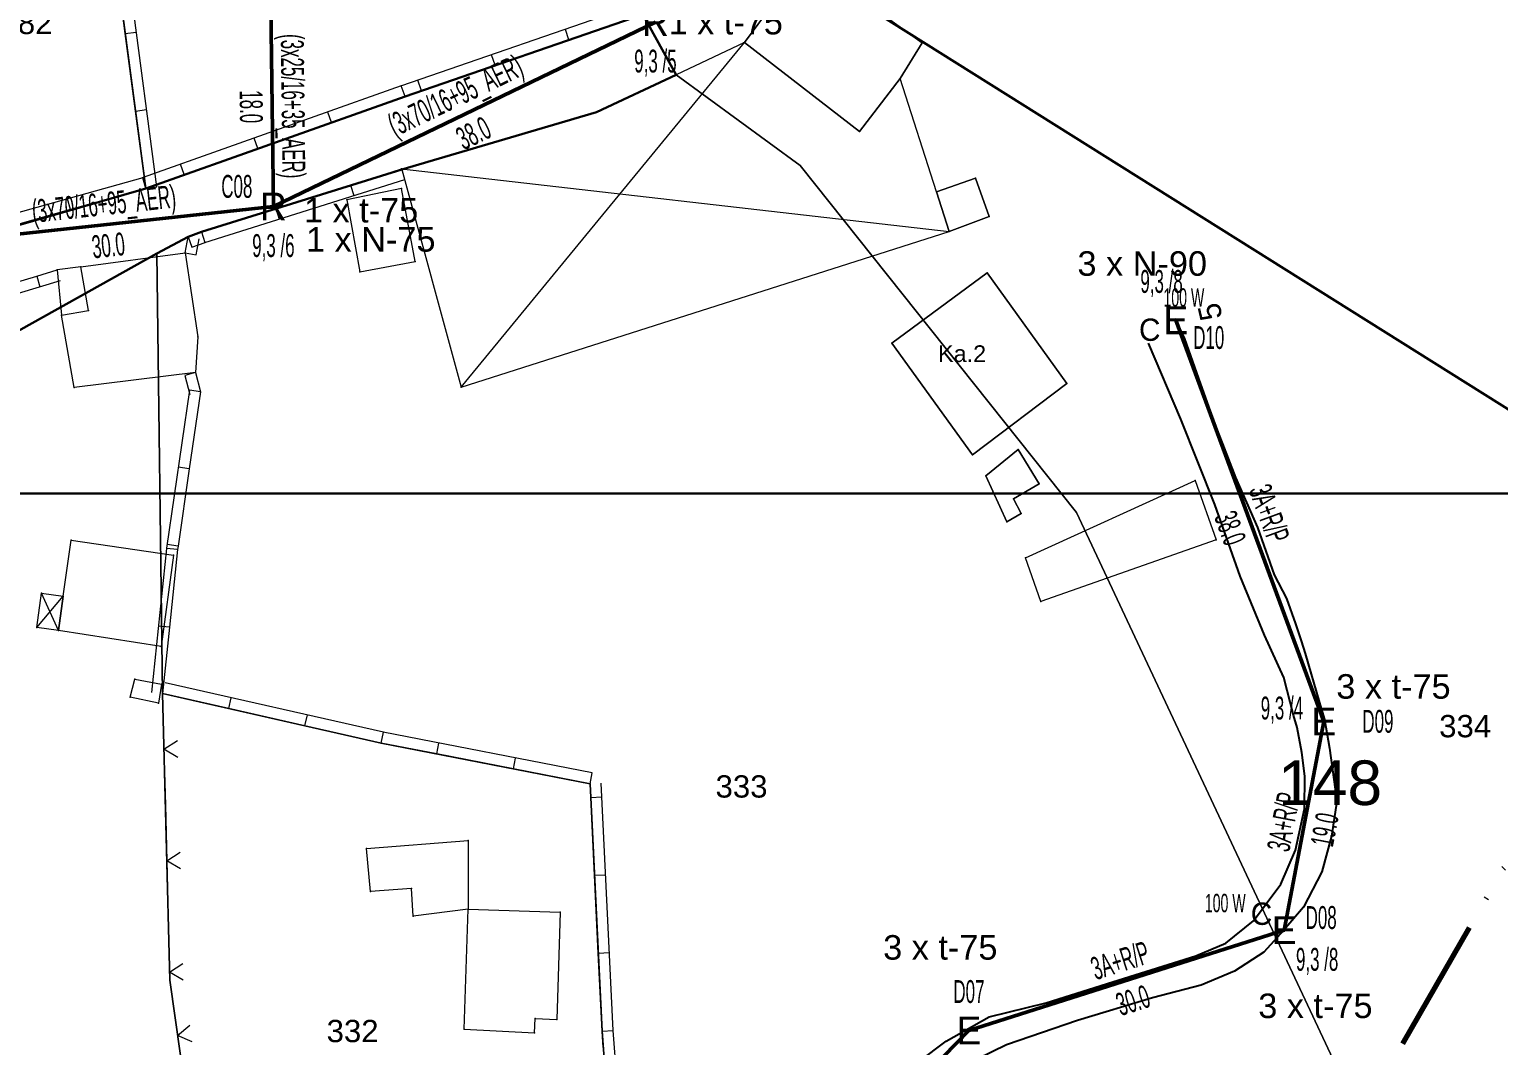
# Model space of a CAD drawing. Header units: millimetres. Extents: x 614452 to 616952, y 4151662 to 4153442.
# Drawn here: x 615703.1 to 615834.9, y 4152493 to 4152584.1 of the extents above; entities that cross this region are included whole.
import ezdxf
from ezdxf.enums import TextEntityAlignment as Align
from ezdxf.xclip import XClip

# ---------------------------------------------------------------- set-up
doc = ezdxf.new("R2010")
doc.units = ezdxf.units.MM
doc.header["$XCLIPFRAME"] = 2
doc.linetypes.add('ACAD_ISO14W100', pattern=[24, 12, -3, 0, -3, 0, -3, 0, -3])
for name, color, linetype, lineweight in [('02_ADA_ALN_YENI', 7, 'Continuous', 30), ('02_ADA_NO_YENI', 18, 'Continuous', 0), ('03_PARSEL_ALN_ESKI', 18, 'Continuous', 0), ('03_PARSEL_ALN_YENI', 171, 'Continuous', 0), ('03_PARSEL_NO_ESKI', 5, 'Continuous', 0), ('03_PARSEL_SNR_YENI', 5, 'Continuous', 0), ('04_YAPI_ALN_TSCLSIZ', 18, 'Continuous', 0), ('04_YAPI_SNR_TSCL', 232, 'Continuous', 0), ('04_YAPI_SNR_TSCLSZ', 77, 'Continuous', 0), ('06_DETAY_SNR_KROKI', 4, 'Continuous', 0), ('07_SNRTIP_GECERLI', 30, 'Continuous', 0), ('07_SNRTIP_SABIT', 18, 'Continuous', 0), ('DIREK_AG_MEVCUT', 120, 'Continuous', 25), ('DIREK_AG_YENI', 108, 'Continuous', 25), ('HAT_AG_HAVAI_MEVCUT', 126, 'Continuous', 50), ('HAT_AG_HAVAI_YENI', 3, 'Continuous', 50), ('NOKTA_DETAY_YENI', 171, 'Continuous', 0), ('NOKTA_PARSEL_ESKI', 6, 'Continuous', 0), ('NOKTA_PARSEL_YENI', 30, 'Continuous', 0), ('NOKTA_YAPI_TSCL', 232, 'Continuous', 0), ('NOKTA_YAPI_TSCLSIZ', 77, 'Continuous', 0), ('TRAFO_BOLGE_TUM', 254, 'ACAD_ISO14W100', 70)]:
    doc.layers.add(name, color=color, linetype=linetype, lineweight=lineweight)
for name, color, linetype in [('ANTET', 7, 'Continuous'), ('LAMBA_GUCU', 4, 'Continuous'), ('Unknown_Point_Feature', 7, 'Continuous')]:
    doc.layers.add(name, color=color, linetype=linetype)
doc.styles.add('Direk', font='B_CAD')
doc.styles.get("Standard").update_dxf_attribs({"font": 'Arial'})

# ---------------------------------------------------------------- blocks, each defined once
blk = doc.blocks.new('fggg')
at = {"layer": '02_ADA_ALN_YENI', "color": 252}
for points in [[(615690.13, 4152550.38, 0), (615714.56, 4152564.03, 0), (615717.37, 4152565.53, 0), (615718.56, 4152565.96, 0), (615736.51, 4152571.55, 0), (615753.98, 4152576.71, 0), (615761.13, 4152580.07, 0), (615758.13, 4152585.47, 0), (615736.81, 4152578.12, 0), (615713.56, 4152569.87, 0), (615691.84, 4152563.6, 0)], [(615742.03, 4152608.91, 0), (615892.46, 4152514.42, 0)]]:
    blk.add_polyline3d(points, dxfattribs=at)
at = {"layer": '03_PARSEL_ALN_ESKI', "color": 252}
for p in [(615832.15, 4152521.63), (615767.28, 4152516.22), (615732.41, 4152494.28)]:
    blk.add_point(p, dxfattribs=at)
at = {"layer": '03_PARSEL_ALN_YENI', "color": 252}
for points in [[(615742.03, 4152608.91, 0), (615892.46, 4152514.42, 0), (615920.44, 4152516.29, 0), (615908.14, 4152502.5, 0), (615901.9, 4152496.9, 0), (615887.65, 4152486.41, 0), (615870.13, 4152476.76, 0), (615863.78, 4152472.74, 0), (615843.67, 4152466.25, 0), (615833.43, 4152463.1, 0), (615797.02, 4152540.78, 0), (615772.25, 4152571.92, 0), (615761.13, 4152580.07, 0), (615758.13, 4152585.47, 0), (615747.06, 4152595.76, 0), (615734.79, 4152607.75, 0), (615742.03, 4152608.91, 0)], [(615694.4, 4152606.05, 0), (615708.92, 4152607.64, 0), (615710.34, 4152594.26, 0), (615713.56, 4152569.87, 0), (615691.84, 4152563.6, 0), (615694.4, 4152606.05, 0)], [(615736.81, 4152578.12, 0), (615713.56, 4152569.87, 0), (615710.34, 4152594.26, 0), (615708.92, 4152607.64, 0), (615722.79, 4152607.68, 0), (615734.79, 4152607.75, 0), (615747.06, 4152595.76, 0), (615758.13, 4152585.47, 0), (615736.81, 4152578.12, 0)], [(615715.08, 4152524.55, 0), (615714.56, 4152564.03, 0), (615717.37, 4152565.53, 0), (615718.56, 4152565.96, 0), (615736.51, 4152571.55, 0), (615753.98, 4152576.71, 0), (615761.13, 4152580.07, 0), (615772.25, 4152571.92, 0), (615797.02, 4152540.78, 0), (615833.43, 4152463.1, 0), (615823.31, 4152462.94, 0), (615801.12, 4152463.5, 0), (615777.92, 4152462.15, 0), (615756.64, 4152464.87, 0), (615754.48, 4152494.27, 0), (615753.4, 4152516.45, 0), (615734.67, 4152520.11, 0), (615715.08, 4152524.55, 0)], [(615756.64, 4152464.87, 0), (615730.45, 4152469.52, 0), (615720, 4152468.64, 0), (615715.71, 4152498.84, 0), (615715.08, 4152524.55, 0), (615734.67, 4152520.11, 0), (615753.4, 4152516.45, 0), (615754.48, 4152494.27, 0), (615756.64, 4152464.87, 0)]]:
    blk.add_polyline3d(points, close=True, dxfattribs=at)
blk.add_polyline3d([(615690.13, 4152550.38, 0), (615714.56, 4152564.03, 0), (615715.08, 4152524.55, 0), (615715.71, 4152498.84, 0), (615720, 4152468.64, 0), (615697.59, 4152463.79, 0)], dxfattribs=at)
at = {"layer": '03_PARSEL_SNR_YENI', "color": 252}
for p, q in [((615714.55, 4152570, 0.95), (615711.33, 4152594.39, 0.95)), ((615711.73, 4152583.75, 0.95), (615710.81, 4152590.69, 0.95)), ((615711.73, 4152583.75, 0.95), (615712.72, 4152583.88, 0.95)), ((615712.64, 4152576.81, 0.95), (615711.73, 4152583.75, 0.95)), ((615712.64, 4152576.81, 0.95), (615713.64, 4152576.94, 0.95)), ((615713.56, 4152569.87, 0.95), (615712.64, 4152576.81, 0.95)), ((615713.56, 4152569.87, 0.95), (615714.55, 4152570, 0.95)), ((615717.1, 4152564.09, 0.95), (615717.37, 4152565.53, 0.95)), ((615717.37, 4152565.53, 0.95), (615718.56, 4152565.96, 0.95)), ((615717.37, 4152565.53, 0.95), (615717.71, 4152564.59, 0.95)), ((615718.08, 4152563.91, 0.95), (615718.35, 4152565.35, 0.95)), ((615717.1, 4152564.09, 0.95), (615718.08, 4152563.91, 0.95)), ((615717.71, 4152564.59, 0.95), (615718.9, 4152565.02, 0.95))]:
    blk.add_line(p, q, dxfattribs=at)
for p in [(615713.56, 4152569.87, 663.41), (615717.37, 4152565.53, 662.99), (615717.37, 4152565.53, 662.99), (615718.56, 4152565.96, 663.35), (615717.1, 4152564.09, 661.9)]:
    blk.add_point(p, dxfattribs=at)
at = {"layer": '04_YAPI_ALN_TSCLSIZ', "color": 252}
for points in [[(615781.2, 4152579.73, 0), (615777.56, 4152574.98, 0), (615767.24, 4152582.95, 0), (615772.71, 4152590.33, 0), (615777.59, 4152586.93, 0), (615783.19, 4152582.93, 0), (615781.2, 4152579.73, 0)], [(615789.18, 4152567.36, 0), (615785.59, 4152566, 0), (615784.46, 4152569.56, 0), (615787.96, 4152570.79, 0), (615789.18, 4152567.36, 0)], [(615706.02, 4152558.49, 0), (615708.42, 4152558.91, 0), (615707.75, 4152562.82, 0), (615717.1, 4152564.09, 0), (615718.24, 4152556.54, 0), (615718.02, 4152553.34, 0), (615707.14, 4152552.02, 0), (615706.02, 4152558.49, 0)], [(615780.46, 4152555.99, 0), (615789.01, 4152562.29, 0), (615796.15, 4152552.37, 0), (615787.69, 4152545.96, 0), (615780.46, 4152555.99, 0)], [(615791.79, 4152546.44, 0), (615793.68, 4152543.36, 0), (615791.36, 4152542.02, 0), (615792.06, 4152540.7, 0), (615790.76, 4152539.95, 0), (615788.87, 4152544.08, 0), (615791.79, 4152546.44, 0)], [(615809.54, 4152538.33, 0), (615793.83, 4152532.8, 0), (615792.45, 4152536.73, 0), (615807.66, 4152543.66, 0), (615809.54, 4152538.33, 0)], [(615714.96, 4152528.76, 0), (615705.73, 4152530.2, 0), (615706.15, 4152533.3, 0), (615706.88, 4152538.32, 0), (615716.04, 4152536.96, 0), (615714.96, 4152528.76, 0)], [(615712.6, 4152525.83, 0), (615714.99, 4152525.4, 0), (615714.7, 4152523.69, 0), (615712.17, 4152524.22, 0), (615712.6, 4152525.83, 0)], [(615742.47, 4152505.21, 0), (615737.53, 4152504.57, 0), (615737.38, 4152507.07, 0), (615733.71, 4152506.8, 0), (615733.37, 4152510.65, 0), (615742.48, 4152511.38, 0), (615742.47, 4152505.21, 0)]]:
    blk.add_polyline3d(points, close=True, dxfattribs=at)
at = {"layer": '04_YAPI_SNR_TSCL', "color": 252}
for p, q in [((615736.49, 4152569.86, 662.72), (615731.58, 4152568.84, 662.71)), ((615737.71, 4152563.3, 660.49), (615736.49, 4152569.86, 662.72)), ((615731.58, 4152568.84, 662.71), (615732.77, 4152562.39, 662.08)), ((615732.77, 4152562.39, 662.08), (615737.71, 4152563.3, 660.49)), ((615742.12, 4152494.44, 647.22), (615742.47, 4152505.21, 650.15)), ((615742.47, 4152505.21, 650.15), (615750.72, 4152504.94, 649.14)), ((615750.72, 4152504.94, 649.14), (615750.41, 4152495.32, 648.89)), ((615748.42, 4152494.13, 648.85), (615748.48, 4152495.41, 647.77)), ((615748.48, 4152495.41, 647.77), (615750.41, 4152495.32, 648.89)), ((615742.12, 4152494.44, 647.22), (615748.42, 4152494.13, 648.85))]:
    blk.add_line(p, q, dxfattribs=at)
at = {"layer": '04_YAPI_SNR_TSCLSZ', "color": 252}
for p, q in [((615772.71, 4152590.33, 663.87), (615767.24, 4152582.95, 665.41)), ((615783.19, 4152582.93, 661.31), (615777.59, 4152586.93, 662.83)), ((615741.85, 4152552.05, 661.19), (615767.24, 4152582.95, 666.06)), ((615767.24, 4152582.95, 665.41), (615761.13, 4152580.07, 664.2)), ((615767.24, 4152582.95, 666.06), (615777.56, 4152574.98, 661.81)), ((615781.2, 4152579.73, 662.24), (615783.19, 4152582.93, 661.31)), ((615761.13, 4152580.07, 665.41), (615753.98, 4152576.71, 664.2)), ((615777.56, 4152574.98, 661.81), (615781.2, 4152579.73, 662.24)), ((615784.46, 4152569.56, 662.84), (615781.2, 4152579.73, 662.24)), ((615753.98, 4152576.71, 664.2), (615736.51, 4152571.55, 663.29)), ((615736.5, 4152571.62, 664.28), (615785.59, 4152566, 663.61)), ((615736.51, 4152571.55, 663.29), (615741.85, 4152552.05, 661.19)), ((615787.96, 4152570.79, 662.48), (615784.46, 4152569.56, 662.84)), ((615789.18, 4152567.36, 662.58), (615787.96, 4152570.79, 662.48)), ((615784.46, 4152569.56, 662.84), (615785.59, 4152566, 663.61)), ((615785.59, 4152566, 663.61), (615789.18, 4152567.36, 662.58)), ((615741.85, 4152552.05, 661.19), (615785.59, 4152566, 663.61)), ((615707.75, 4152562.82, 661.38), (615717.1, 4152564.09, 661.9)), ((615717.1, 4152564.09, 661.9), (615718.24, 4152556.54, 663.02)), ((615707.75, 4152562.82, 661.38), (615705.63, 4152562.56, 661.32)), ((615705.63, 4152562.56, 661.32), (615706.02, 4152558.49, 663.88)), ((615708.42, 4152558.91, 660.24), (615707.75, 4152562.82, 661.38)), ((615789.01, 4152562.29, 659.46), (615780.46, 4152555.99, 661.94)), ((615796.15, 4152552.37, 658.79), (615789.01, 4152562.29, 659.46)), ((615706.02, 4152558.49, 663.88), (615708.42, 4152558.91, 660.24)), ((615707.14, 4152552.02, 660.91), (615706.02, 4152558.49, 663.88)), ((615718.24, 4152556.54, 663.02), (615718.02, 4152553.34, 660.28)), ((615780.46, 4152555.99, 661.94), (615787.69, 4152545.96, 662.4)), ((615718.02, 4152553.34, 660.28), (615707.14, 4152552.02, 660.91)), ((615787.69, 4152545.96, 662.4), (615796.15, 4152552.37, 658.79)), ((615791.79, 4152546.44, 657.45), (615788.87, 4152544.08, 662.4)), ((615793.68, 4152543.36, 657.06), (615791.79, 4152546.44, 657.45)), ((615788.87, 4152544.08, 662.4), (615790.76, 4152539.95, 659.12)), ((615791.36, 4152542.02, 659.2), (615793.68, 4152543.36, 657.06)), ((615792.45, 4152536.73, 658.94), (615807.66, 4152543.66, 658.05)), ((615807.66, 4152543.66, 658.05), (615809.54, 4152538.33, 657.56)), ((615792.06, 4152540.7, 659.11), (615791.36, 4152542.02, 659.2)), ((615790.76, 4152539.95, 659.12), (615792.06, 4152540.7, 659.11)), ((615706.15, 4152533.3, 654.96), (615706.88, 4152538.32, 656.38)), ((615706.88, 4152538.32, 656.38), (615716.04, 4152536.96, 655.06)), ((615809.54, 4152538.33, 657.56), (615793.83, 4152532.8, 653.2)), ((615716.04, 4152536.96, 655.06), (615714.96, 4152528.76, 653.88)), ((615793.83, 4152532.8, 653.2), (615792.45, 4152536.73, 658.94)), ((615703.81, 4152530.48, 653.08), (615704.23, 4152533.56, 655.7)), ((615705.73, 4152530.2, 652.87), (615704.23, 4152533.56, 655.7)), ((615704.23, 4152533.56, 655.7), (615706.15, 4152533.3, 654.96)), ((615703.81, 4152530.48, 653.08), (615706.15, 4152533.3, 654.96)), ((615706.15, 4152533.3, 654.96), (615705.73, 4152530.2, 652.87)), ((615705.73, 4152530.2, 652.87), (615703.81, 4152530.48, 653.08)), ((615714.96, 4152528.76, 653.88), (615705.73, 4152530.2, 652.87)), ((615712.17, 4152524.22, 652.16), (615712.6, 4152525.83, 654.14)), ((615712.6, 4152525.83, 654.14), (615714.99, 4152525.4, 653.77)), ((615714.99, 4152525.4, 653.77), (615714.7, 4152523.69, 651.62)), ((615714.7, 4152523.69, 651.62), (615712.17, 4152524.22, 652.16)), ((615733.37, 4152510.65, 649.25), (615742.48, 4152511.38, 654.46)), ((615742.48, 4152511.38, 654.46), (615742.47, 4152505.21, 650.15)), ((615733.71, 4152506.8, 648.84), (615733.37, 4152510.65, 649.25)), ((615737.38, 4152507.07, 650.63), (615733.71, 4152506.8, 648.84)), ((615737.53, 4152504.57, 648.93), (615737.38, 4152507.07, 650.63)), ((615742.47, 4152505.21, 650.15), (615737.53, 4152504.57, 648.93))]:
    blk.add_line(p, q, dxfattribs=at)
at = {"layer": '06_DETAY_SNR_KROKI', "color": 252}
for p, q in [((615757.81, 4152586.41, 0.95), (615736.48, 4152579.06, 0.95)), ((615758.13, 4152585.47, 0.95), (615751.51, 4152583.19, 0.95)), ((615751.51, 4152583.19, 0.95), (615751.19, 4152584.13, 0.95)), ((615751.51, 4152583.19, 0.95), (615744.89, 4152580.91, 0.95)), ((615744.89, 4152580.91, 0.95), (615744.57, 4152581.85, 0.95)), ((615744.89, 4152580.91, 0.95), (615738.28, 4152578.62, 0.95)), ((615736.47, 4152579.06, 0.95), (615713.23, 4152570.81, 0.95)), ((615736.81, 4152578.12, 0.95), (615736.47, 4152579.06, 0.95)), ((615738.28, 4152578.62, 0.95), (615736.81, 4152578.12, 0.95)), ((615738.28, 4152578.62, 0.95), (615737.95, 4152579.57, 0.95)), ((615736.81, 4152578.12, 0.95), (615730.21, 4152575.78, 0.95)), ((615730.21, 4152575.78, 0.95), (615723.61, 4152573.44, 0.95)), ((615730.21, 4152575.78, 0.95), (615729.88, 4152576.72, 0.95)), ((615723.61, 4152573.44, 0.95), (615723.28, 4152574.38, 0.95)), ((615723.61, 4152573.44, 0.95), (615717.02, 4152571.1, 0.95)), ((615717.02, 4152571.1, 0.95), (615716.68, 4152572.04, 0.95)), ((615713.29, 4152570.83, 0.95), (615695.99, 4152565.96, 0.95)), ((615713.56, 4152569.87, 0.95), (615713.29, 4152570.83, 0.95)), ((615717.02, 4152571.1, 0.95), (615713.56, 4152569.87, 0.95)), ((615718.86, 4152565.01, 0.95), (615736.8, 4152570.66, 0.95)), ((615731.91, 4152570.17, 0.95), (615736.5, 4152571.62, 0.95)), ((615713.56, 4152569.87, 0.95), (615706.82, 4152567.97, 0.95)), ((615725.24, 4152568.06, 0.95), (615731.91, 4152570.17, 0.95)), ((615731.91, 4152570.17, 0.95), (615732.21, 4152569.22, 0.95)), ((615706.82, 4152567.97, 0.95), (615700.09, 4152566.07, 0.95)), ((615706.82, 4152567.97, 0.95), (615706.55, 4152568.93, 0.95)), ((615718.56, 4152565.96, 0.95), (615725.24, 4152568.06, 0.95)), ((615725.24, 4152568.06, 0.95), (615725.54, 4152567.11, 0.95)), ((615718.56, 4152565.96, 0.95), (615718.86, 4152565.01, 0.95)), ((615703.79, 4152562, 0.95), (615705.63, 4152562.56, 0.95)), ((615697.09, 4152559.99, 0.95), (615703.79, 4152562, 0.95)), ((615697.38, 4152559.03, 0.95), (615705.92, 4152561.6, 0.95)), ((615703.79, 4152562, 0.95), (615704.08, 4152561.05, 0.95)), ((615718.02, 4152553.34, 0.95), (615717.06, 4152553.09, 0.95)), ((615718.02, 4152553.34, 0.95), (615718.48, 4152551.63, 0.95)), ((615717.06, 4152553.09, 0.95), (615717.51, 4152551.37, 0.95)), ((615717.49, 4152551.77, 0.95), (615715.43, 4152537.6, 0.95)), ((615718.48, 4152551.63, 0.95), (615717.47, 4152544.7, 0.95)), ((615718.48, 4152551.63, 0.95), (615717.49, 4152551.77, 0.95)), ((615717.47, 4152544.7, 0.95), (615716.47, 4152537.78, 0.95)), ((615717.47, 4152544.7, 0.95), (615716.48, 4152544.85, 0.95)), ((615715.43, 4152537.56, 0.95), (615714.09, 4152524.65, 0.95)), ((615716.42, 4152537.46, 0.95), (615715.43, 4152537.56, 0.95)), ((615716.47, 4152537.78, 0.95), (615715.48, 4152537.92, 0.95)), ((615716.47, 4152537.78, 0.95), (615716.42, 4152537.46, 0.95)), ((615716.42, 4152537.46, 0.95), (615715.7, 4152530.5, 0.95)), ((615715.7, 4152530.5, 0.95), (615714.71, 4152530.6, 0.95)), ((615715.7, 4152530.5, 0.95), (615715.08, 4152524.55, 0.95)), ((615721.01, 4152523.2, 0.95), (615715.08, 4152524.55, 0.95)), ((615715.08, 4152524.55, 0.95), (615715.2, 4152519.55, 0.95)), ((615734.89, 4152521.08, 0.95), (615715.3, 4152525.52, 0.95)), ((615721.01, 4152523.2, 0.95), (615721.23, 4152524.18, 0.95)), ((615727.84, 4152521.65, 0.95), (615721.01, 4152523.2, 0.95)), ((615727.84, 4152521.65, 0.95), (615728.06, 4152522.63, 0.95)), ((615734.67, 4152520.11, 0.95), (615727.84, 4152521.65, 0.95)), ((615734.67, 4152520.11, 0.95), (615734.89, 4152521.08, 0.95)), ((615753.59, 4152517.43, 0.95), (615734.86, 4152521.09, 0.95)), ((615715.2, 4152519.55, 0.95), (615716.41, 4152520.33, 0.95)), ((615716.44, 4152518.83, 0.95), (615715.2, 4152519.55, 0.95)), ((615715.2, 4152519.55, 0.95), (615715.33, 4152514.55, 0.95)), ((615739.66, 4152519.13, 0.95), (615734.67, 4152520.11, 0.95)), ((615739.66, 4152519.13, 0.95), (615739.85, 4152520.11, 0.95)), ((615746.53, 4152517.79, 0.95), (615739.66, 4152519.13, 0.95)), ((615746.53, 4152517.79, 0.95), (615746.72, 4152518.77, 0.95)), ((615753.4, 4152516.45, 0.95), (615746.53, 4152517.79, 0.95)), ((615753.4, 4152516.45, 0.95), (615753.59, 4152517.43, 0.95)), ((615753.46, 4152515.24, 0.95), (615753.4, 4152516.45, 0.95)), ((615755.48, 4152494.32, 0.95), (615754.4, 4152516.5, 0.95)), ((615753.46, 4152515.24, 0.95), (615754.46, 4152515.29, 0.95)), ((615753.8, 4152508.25, 0.95), (615753.46, 4152515.24, 0.95)), ((615715.33, 4152514.55, 0.95), (615715.45, 4152509.55, 0.95)), ((615715.45, 4152509.55, 0.95), (615716.65, 4152510.33, 0.95)), ((615716.69, 4152508.83, 0.95), (615715.45, 4152509.55, 0.95)), ((615715.45, 4152509.55, 0.95), (615715.57, 4152504.55, 0.95)), ((615753.8, 4152508.25, 0.95), (615754.8, 4152508.3, 0.95)), ((615754.14, 4152501.26, 0.95), (615753.8, 4152508.25, 0.95)), ((615715.57, 4152504.55, 0.95), (615715.69, 4152499.55, 0.95)), ((615754.14, 4152501.26, 0.95), (615755.14, 4152501.31, 0.95)), ((615754.48, 4152494.27, 0.95), (615754.14, 4152501.26, 0.95)), ((615715.69, 4152499.55, 0.95), (615716.89, 4152500.33, 0.95)), ((615716.93, 4152498.83, 0.95), (615715.69, 4152499.55, 0.95)), ((615715.69, 4152499.55, 0.95), (615715.71, 4152498.84, 0.95)), ((615715.71, 4152498.84, 0.95), (615716.41, 4152493.89, 0.95)), ((615716.41, 4152493.89, 0.95), (615717.51, 4152494.8, 0.95)), ((615754.48, 4152494.27, 0.95), (615755.48, 4152494.32, 0.95)), ((615754.59, 4152492.8, 0.95), (615754.48, 4152494.27, 0.95)), ((615757.64, 4152464.95, 0.95), (615755.48, 4152494.34, 0.95)), ((615717.73, 4152493.32, 0.95), (615716.41, 4152493.89, 0.95)), ((615716.41, 4152493.89, 0.95), (615717.12, 4152488.94, 0.95))]:
    blk.add_line(p, q, dxfattribs=at)
for p in [(615736.81, 4152578.12, 664.88), (615736.81, 4152578.12, 664.88), (615736.5, 4152571.62, 664.28), (615713.56, 4152569.87, 663.41), (615713.56, 4152569.87, 663.41), (615718.56, 4152565.96, 663.35), (615705.63, 4152562.56, 661.32), (615718.02, 4152553.34, 660.28), (615718.48, 4152551.63, 659.98), (615718.48, 4152551.63, 659.98), (615716.42, 4152537.46, 656.18), (615716.42, 4152537.46, 656.18), (615715.08, 4152524.55, 654.37), (615715.08, 4152524.55, 654.37), (615715.08, 4152524.55, 654.37), (615734.67, 4152520.11, 654.18), (615734.67, 4152520.11, 654.18), (615753.4, 4152516.45, 652.13), (615753.4, 4152516.45, 652.13), (615715.71, 4152498.84, 648.13), (615715.71, 4152498.84, 648.13), (615754.48, 4152494.27, 649.15), (615754.48, 4152494.27, 649.15)]:
    blk.add_point(p, dxfattribs=at)
at = {"layer": '07_SNRTIP_GECERLI', "color": 252}
for points in [[(615742.03, 4152608.91, 0), (615892.46, 4152514.42, 0)], [(615761.13, 4152580.07, 0), (615758.13, 4152585.47, 666.29)], [(615761.13, 4152580.07, 0), (615772.25, 4152571.92, 0), (615797.02, 4152540.78, 0), (615833.43, 4152463.1, 635)], [(615714.56, 4152564.03, 0), (615717.37, 4152565.53, 662.99)], [(615673.43, 4152538.19, 0), (615690.13, 4152550.38, 0), (615714.56, 4152564.03, 0)], [(615715.08, 4152524.55, 654.37), (615714.56, 4152564.03, 0)]]:
    blk.add_polyline3d(points, dxfattribs=at)
at = {"layer": '07_SNRTIP_SABIT', "color": 252}
for points in [[(615710.34, 4152594.26, 670.11), (615713.56, 4152569.87, 663.41)], [(615713.56, 4152569.87, 663.41), (615736.81, 4152578.12, 664.88), (615758.13, 4152585.47, 666.29)], [(615761.13, 4152580.07, 0), (615753.98, 4152576.71, 664.2), (615736.51, 4152571.55, 663.29), (615718.56, 4152565.96, 663.35), (615717.37, 4152565.53, 662.99)], [(615691.84, 4152563.6, 661.71), (615713.56, 4152569.87, 663.41)], [(615753.4, 4152516.45, 652.13), (615734.67, 4152520.11, 654.18), (615715.08, 4152524.55, 654.37)], [(615715.08, 4152524.55, 654.37), (615715.71, 4152498.84, 648.13), (615720, 4152468.64, 641.78)], [(615756.64, 4152464.87, 642.43), (615754.48, 4152494.27, 649.15), (615753.4, 4152516.45, 652.13)]]:
    blk.add_polyline3d(points, dxfattribs=at)
at = {"layer": 'NOKTA_DETAY_YENI', "color": 252}
for p in [(615718.48, 4152551.63, 659.98), (615716.42, 4152537.46, 656.18)]:
    blk.add_point(p, dxfattribs=at)
at = {"layer": 'NOKTA_PARSEL_ESKI', "color": 252}
for p in [(615772.25, 4152571.92), (615714.56, 4152564.03), (615797.02, 4152540.78)]:
    blk.add_point(p, dxfattribs=at)
at = {"layer": 'NOKTA_PARSEL_YENI', "color": 252}
for p in [(615761.13, 4152580.07), (615736.81, 4152578.12, 664.88), (615753.98, 4152576.71, 664.2), (615736.5, 4152571.62, 664.28), (615736.51, 4152571.55, 663.29), (615713.56, 4152569.87, 663.41), (615717.37, 4152565.53, 662.99), (615718.56, 4152565.96, 663.35), (615715.08, 4152524.55, 654.37), (615734.67, 4152520.11, 654.18), (615753.4, 4152516.45, 652.13), (615715.71, 4152498.84, 648.13), (615754.48, 4152494.27, 649.15)]:
    blk.add_point(p, dxfattribs=at)
at = {"layer": 'NOKTA_YAPI_TSCL', "color": 252}
for p in [(615736.49, 4152569.86, 662.72), (615731.58, 4152568.84, 662.71), (615737.71, 4152563.3), (615732.77, 4152562.39, 662.08), (615742.47, 4152505.21, 650.15), (615750.72, 4152504.94), (615748.48, 4152495.41), (615742.12, 4152494.44, 647.22), (615748.42, 4152494.13, 648.85), (615750.41, 4152495.32, 648.89)]:
    blk.add_point(p, dxfattribs=at)
at = {"layer": 'NOKTA_YAPI_TSCLSIZ', "color": 252}
for p in [(615767.17, 4152582.94, 666.06), (615767.24, 4152582.95, 665.41), (615783.19, 4152582.93, 661.31), (615781.2, 4152579.73, 662.24), (615777.56, 4152574.98), (615787.96, 4152570.79, 662.48), (615784.46, 4152569.56, 662.84), (615789.18, 4152567.36, 662.58), (615785.59, 4152566, 663.61), (615717.1, 4152564.09, 661.9), (615705.63, 4152562.56, 661.32), (615707.75, 4152562.82, 661.38), (615789.01, 4152562.29, 659.46), (615708.42, 4152558.91), (615706.02, 4152558.49, 663.88), (615718.24, 4152556.54, 663.02), (615780.46, 4152555.99, 661.94), (615718.02, 4152553.34, 660.28), (615707.14, 4152552.02, 660.91), (615741.85, 4152552.05, 661.19), (615796.15, 4152552.37, 658.79), (615787.69, 4152545.96, 662.4), (615791.79, 4152546.44, 657.45), (615788.87, 4152544.08, 662.4), (615793.68, 4152543.36, 657.06), (615807.66, 4152543.66, 658.05), (615791.36, 4152542.02, 659.2), (615792.06, 4152540.7, 659.11), (615790.76, 4152539.95, 659.12), (615706.88, 4152538.32, 656.38), (615809.54, 4152538.33, 657.56), (615716.04, 4152536.96, 655.06), (615792.45, 4152536.73, 658.94), (615704.23, 4152533.56, 655.7), (615706.15, 4152533.3), (615793.83, 4152532.8), (615703.81, 4152530.48, 653.08), (615705.73, 4152530.2, 652.87), (615714.96, 4152528.76, 653.88), (615712.6, 4152525.83, 654.14), (615714.99, 4152525.4, 653.77), (615712.17, 4152524.22, 652.16), (615714.7, 4152523.69, 651.62), (615742.48, 4152511.38, 654.46), (615733.37, 4152510.65, 649.25), (615733.71, 4152506.8, 648.84), (615737.38, 4152507.07, 650.63), (615737.53, 4152504.57, 648.93)]:
    blk.add_point(p, dxfattribs=at)
at = {"layer": '02_ADA_NO_YENI', "color": 252}
blk.add_text('148', height=4, dxfattribs=at).set_placement((615815.09, 4152514.55))
at = {"layer": '03_PARSEL_NO_ESKI', "color": 252}
for s, p in [('2382', (615698.99, 4152583.71)), ('334', (615829.53, 4152520.63)), ('333', (615764.65, 4152515.22)), ('332', (615729.78, 4152493.28))]:
    blk.add_text(s, height=2, dxfattribs=at).set_placement(p)
at = {"layer": '04_YAPI_SNR_TSCLSZ', "color": 252}
blk.add_text('Ka.2', height=1.5, dxfattribs=at).set_placement((615784.6, 4152554.29))

msp = doc.modelspace()

# ---------------------------------------------------------------- linework, layer by layer
msp.add_lwpolyline([(616327.5, 4152542.5), (615240.74, 4152542.5), (615240.74, 4153442.5), (615430.75, 4153442.5)])
at = {"color": 5}
for points in [[(615805.84, 4152558.21), (615806.69, 4152556.36), (615808.13, 4152552.32), (615809.46, 4152548.64), (615810.11, 4152546.94), (615811.27, 4152543.93), (615813.24, 4152539.44), (615814.74, 4152535.19), (615815.85, 4152533.07), (615816.65, 4152530.8), (615817.15, 4152529.28), (615817.51, 4152528.14), (615818.79, 4152523.72), (615819.26, 4152522.23), (615819.7, 4152519.65), (615820.34, 4152514.89), (615819.87, 4152511.75), (615819.01, 4152508.56), (615817.37, 4152505.38), (615815.59, 4152503.33), (615813.82, 4152501.36), (615811.18, 4152499.64), (615808.18, 4152498.39), (615803.82, 4152497.25), (615797.1, 4152495.22), (615790.74, 4152493.03), (615788.1, 4152491.75)], [(615773.11, 4152484.15), (615785.34, 4152493.38), (615789.18, 4152495.55), (615794.3, 4152496.82), (615800.28, 4152498.69), (615807.72, 4152501.02), (615810.4, 4152502.15), (615812.87, 4152504.15), (615815.34, 4152507.44), (615816.66, 4152510.49), (615817.45, 4152514.22), (615817.48, 4152517.13), (615817.21, 4152519.27), (615816.8, 4152521.52), (615816.47, 4152522.61), (615815.59, 4152526), (615813.86, 4152529.78), (615811.69, 4152535.08), (615809.41, 4152541.52), (615806.37, 4152549.18), (615803.48, 4152555.99)]]:
    msp.add_lwpolyline(points, dxfattribs=at)
at = {"layer": 'ANTET', "flags": 128}
msp.add_lwpolyline([(614452.5, 4151777.5), (614452.5, 4152542.5), (616764.34, 4152542.5), (616764.34, 4151662.5), (614452.5, 4151662.5)], close=True, dxfattribs=at)
at = {"layer": 'HAT_AG_HAVAI_MEVCUT'}
for p, q in [((615724.79, 4152586.19), (615725.01, 4152568.24)), ((615725.01, 4152568.24), (615759.26, 4152584.79)), ((615725.01, 4152568.24), (615695.01, 4152565.01))]:
    msp.add_line(p, q, dxfattribs=at)
at = {"layer": 'HAT_AG_HAVAI_YENI'}
for p, q in [((615819.19, 4152522.05), (615805.92, 4152558.04)), ((615815.63, 4152503.33), (615819.19, 4152522.05)), ((615787.37, 4152494.32), (615815.63, 4152503.33)), ((615770.4, 4152477.02), (615787.37, 4152494.32))]:
    msp.add_line(p, q, dxfattribs=at)
at = {"layer": 'TRAFO_BOLGE_TUM', "flags": 128}
msp.add_lwpolyline([(615486.15, 4152669.73), (615486.14, 4152669.74), (616077.97, 4153209.43), (616078.15, 4153209.6), (616079.01, 4153210.2), (616079.07, 4153210.22), (616079.06, 4153210.23), (616244.06, 4153303.22), (616244.96, 4153303.63), (616245.97, 4153303.9), (616247.01, 4153303.99), (616248.05, 4153303.9), (616248.33, 4153303.83), (616248.33, 4153303.84), (616279.31, 4153296.85), (616280.04, 4153296.64), (616280.99, 4153296.2), (616281.85, 4153295.6), (616282.59, 4153294.86), (616283.19, 4153294), (616283.63, 4153293.05), (616283.9, 4153292.04), (616283.99, 4153291), (616283.9, 4153289.96), (616283.63, 4153288.95), (616283.19, 4153288.01), (616283.19, 4153288.01), (615803.49, 4152453.53), (615803.48, 4152453.52), (615803.31, 4152453.28), (615803.33, 4152453.27), (615607.27, 4152149.14), (615606.83, 4152148.54), (615606.09, 4152147.8), (615605.23, 4152147.2), (615604.28, 4152146.75), (615603.27, 4152146.48), (615602.57, 4152146.42), (615602.57, 4152146.4), (615216.37, 4152124.26), (615216.03, 4152124.25), (615214.99, 4152124.34), (615213.97, 4152124.61), (615213.03, 4152125.05), (615212.17, 4152125.65), (615211.43, 4152126.39), (615210.83, 4152127.25), (615210.39, 4152128.2), (615210.12, 4152129.21), (615210.03, 4152130.25), (615210.12, 4152131.29), (615210.39, 4152132.3), (615210.7, 4152132.98), (615210.69, 4152132.98), (615484.84, 4152668.05), (615484.98, 4152668.31), (615485.58, 4152669.17), (615486.15, 4152669.73), (615486.15, 4152669.73)], dxfattribs=at)

# ---------------------------------------------------------------- block references
ref = msp.add_blockref('fggg', (0, 0))
XClip(ref).set_block_clipping_path([(615240.7433106549, 4153442.5), (615240.7433106545, 4152542.5), (614452.5, 4152542.5), (614452.5, 4151662.5), (616764.340303037, 4151662.5), (616764.340303037, 4152542.5), (616327.5, 4152542.5), (616327.5, 4153442.5)])

# ---------------------------------------------------------------- texts
at = {"layer": 'DIREK_AG_MEVCUT', "style": 'Direk'}
for p in [(615759.26, 4152584.79), (615725.01, 4152568.24)]:
    msp.add_text('R', height=2.5, dxfattribs=at).set_placement(p, align=Align.MIDDLE_CENTER)
at = {"layer": 'DIREK_AG_MEVCUT', "width": 0.53}
for s, p in [('9,3 /5', (615759.26, 4152581.29)), ('C08', (615721.73, 4152570.05)), ('9,3 /6', (615725.01, 4152564.74))]:
    msp.add_text(s, height=2.05, dxfattribs=at).set_placement(p, align=Align.MIDDLE_CENTER)
at = {"layer": 'DIREK_AG_YENI', "width": 0.53}
for s, p in [('9,3 /8', (615804.64, 4152561.52)), ('D10', (615808.87, 4152556.49)), ('9,3 /4', (615815.43, 4152523.25)), ('D09', (615824.04, 4152522.06)), ('D08', (615818.95, 4152504.46)), ('9,3 /8', (615818.59, 4152500.71)), ('D07', (615787.37, 4152497.82))]:
    msp.add_text(s, height=2.05, dxfattribs=at).set_placement(p, align=Align.MIDDLE_CENTER)
at = {"layer": 'DIREK_AG_YENI', "style": 'Direk'}
for p in [(615805.92, 4152558.04), (615819.19, 4152522.05), (615815.63, 4152503.33), (615787.37, 4152494.32)]:
    msp.add_text('E', height=2.5, dxfattribs=at).set_placement(p, align=Align.MIDDLE_CENTER)
at = {"layer": 'DIREK_AG_YENI', "color": 32, "style": 'Direk'}
msp.add_text('5', height=2, rotation=103.0587, dxfattribs=at).set_placement((615808.98, 4152558.79), align=Align.MIDDLE_CENTER)
at = {"layer": 'DIREK_AG_YENI', "color": 4, "style": 'Direk'}
for p in [(615803.58, 4152557.19), (615813.6, 4152504.8)]:
    msp.add_text('C', height=2, dxfattribs=at).set_placement(p, align=Align.MIDDLE_CENTER)
at = {"layer": 'HAT_AG_HAVAI_MEVCUT', "lineweight": 30, "width": 0.53}
for s, rotation, p in [('(3x25/16+35_AER)', 270.7175, (615725.75, 4152577.23, 307862.51)), ('(3x70/16+95_AER)', 25.7875, (615741.76, 4152577.28, 307879.63)), ('(3x70/16+95_AER)', 366.1452, (615709.92, 4152567.47, 307847.51))]:
    msp.add_text(s, height=2.05, rotation=rotation, dxfattribs=at).set_placement(p, align=Align.CENTER)
for s, rotation, p in [('18.0', 270.7175, (615724.05, 4152577.21, 307862.51)), ('38.0', 25.7875, (615742.5, 4152575.75, 307879.63)), ('30.0', 366.1452, (615710.1, 4152565.78, 307847.51))]:
    msp.add_text(s, height=2.05, rotation=rotation, dxfattribs=at).set_placement(p, align=Align.TOP_CENTER)
at = {"layer": 'HAT_AG_HAVAI_YENI', "lineweight": 30, "width": 0.53}
for rotation, p in [(290.2349, (615813.35, 4152540.34, 307902.96)), (79.2498, (615816.58, 4152512.85, 307909.59)), (17.6864, (615801.24, 4152499.63, 307907.82))]:
    msp.add_text('3A+R/P', height=2.05, rotation=rotation, dxfattribs=at).set_placement(p, align=Align.CENTER)
for s, rotation, p in [('38.0', 290.2349, (615811.76, 4152539.75, 307902.96)), ('19.0', 79.2498, (615818.25, 4152512.53, 307909.59)), ('30.0', 17.6864, (615801.76, 4152498.01, 307907.82))]:
    msp.add_text(s, height=2.05, rotation=rotation, dxfattribs=at).set_placement(p, align=Align.TOP_CENTER)
at = {"layer": 'LAMBA_GUCU', "width": 0.55}
for p in [(615806.64, 4152560.08), (615810.35, 4152505.76)]:
    msp.add_text('100 W', height=1.65, dxfattribs=at).set_placement(p, align=Align.MIDDLE_CENTER)
at = {"layer": 'Unknown_Point_Feature', "color": 0}
for s, p in [('1 x t-75', (615760.44, 4152583.68)), ('1 x t-75', (615727.75, 4152566.81)), ('1 x N-75', (615727.93, 4152564.19)), ('3 x N-90', (615797.1, 4152562.03)), ('3 x t-75', (615820.31, 4152524.09)), ('3 x t-75', (615779.68, 4152500.68)), ('3 x t-75', (615813.31, 4152495.44))]:
    msp.add_text(s, height=2.2, dxfattribs=at).set_placement(p)

doc.saveas('drawing.dxf')
